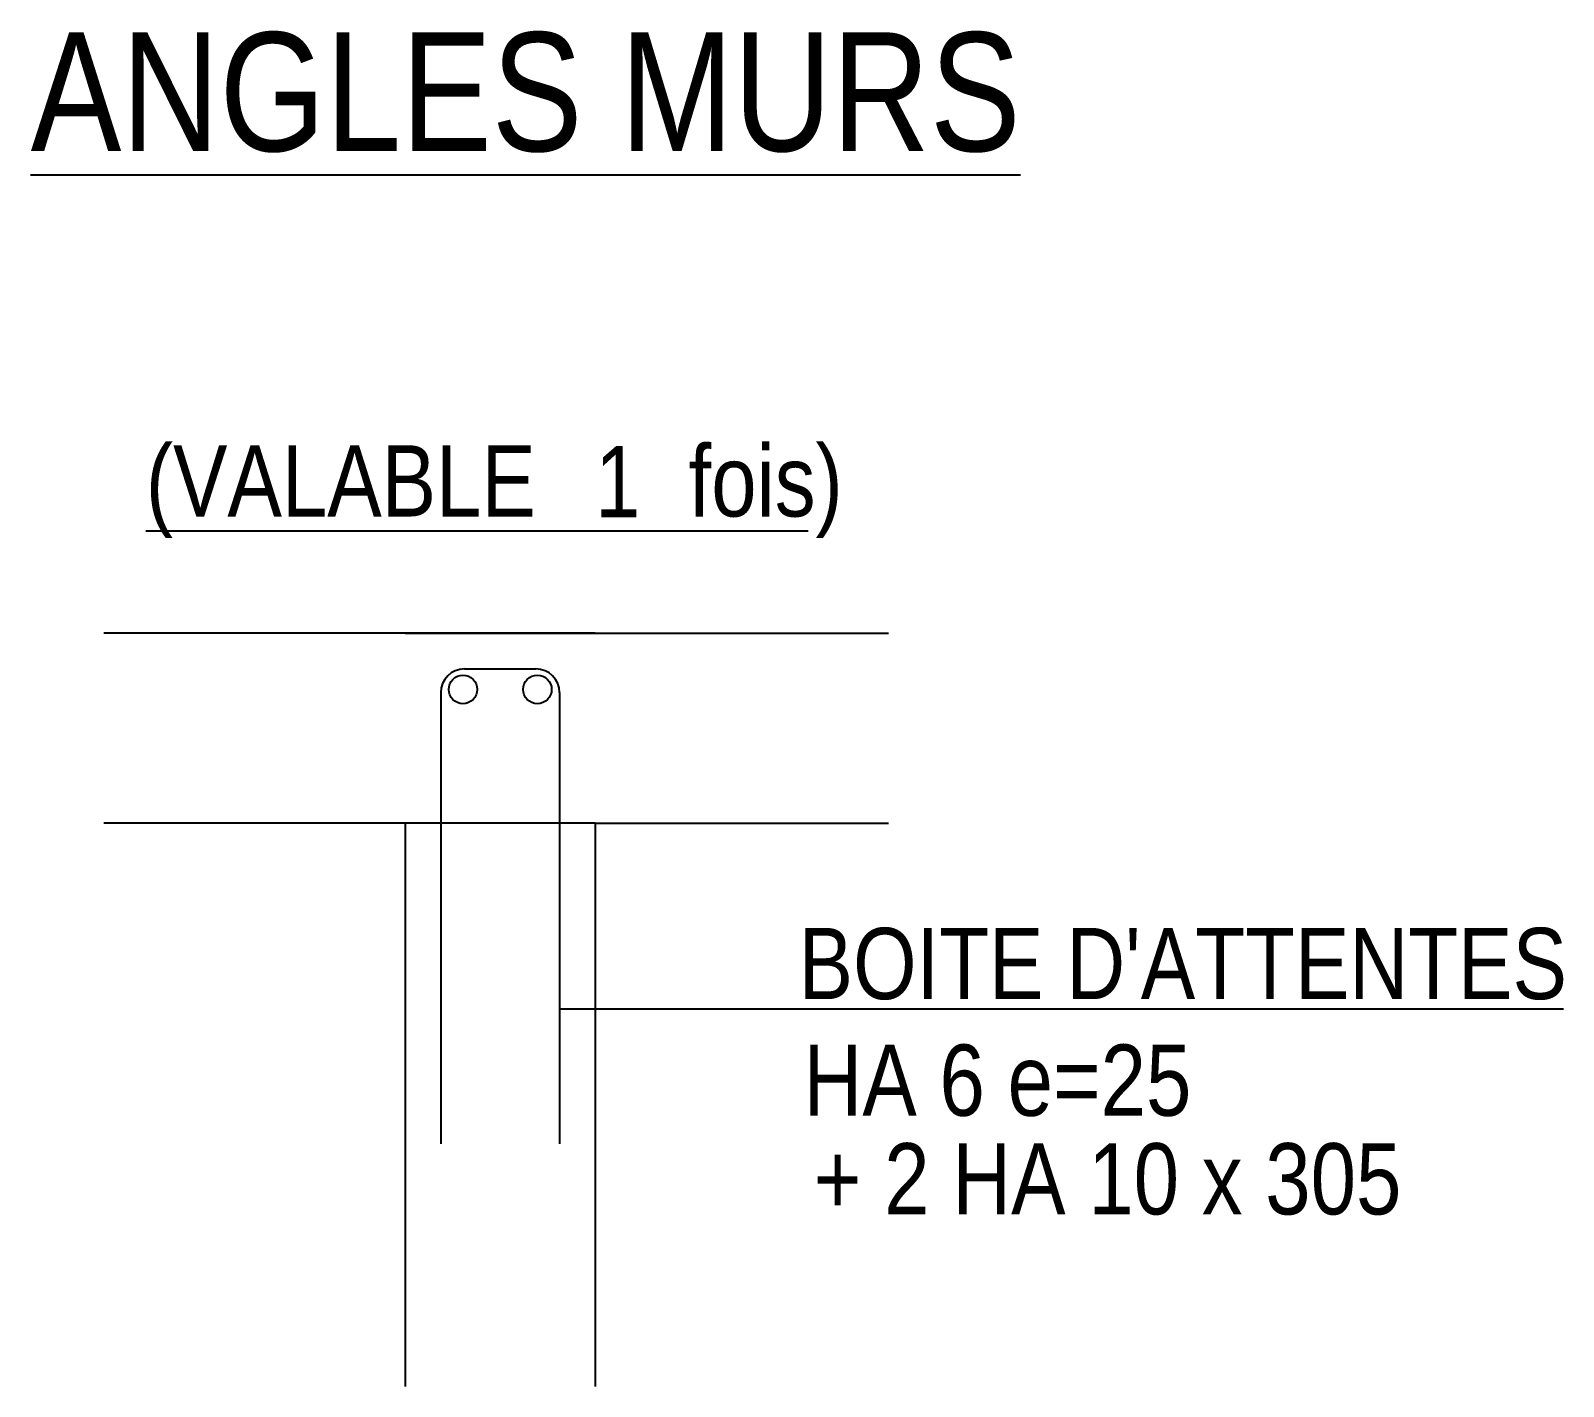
# Model space of a CAD drawing. Header units: metres. Extents: x -9927 to 45032, y -190416 to 12166.
# Drawn here: x 8999.6 to 9322.3, y -185907.9 to -185622.4 of the extents above; entities that cross this region are included whole.
import ezdxf
from ezdxf.enums import TextEntityAlignment as Align

# ---------------------------------------------------------------- set-up
doc = ezdxf.new("R2010")
doc.units = ezdxf.units.M
doc.layers.add('01_linteaux', color=3, linetype='Continuous')
doc.layers.add('01_texte', color=230, linetype='Continuous')
doc.styles.add('STYLE2', font='ARIALN.TTF')

msp = doc.modelspace()

# ---------------------------------------------------------------- linework, layer by layer
at = {"layer": '01_linteaux', "linetype": 'Continuous'}
for p, q in [((9118.47, -185749.31), (9015.05, -185749.31)), ((9078.47, -185749.31), (9180.2, -185749.31)), ((9090.97, -185756.81), (9105.97, -185756.81)), ((9085.97, -185761.81), (9085.97, -185856.81)), ((9110.97, -185761.81), (9110.97, -185856.81)), ((9118.47, -185789.31), (9015.05, -185789.31)), ((9078.47, -185789.31), (9078.47, -185907.87)), ((9118.47, -185789.31), (9118.47, -185907.87)), ((9118.47, -185789.31), (9180.2, -185789.31))]:
    msp.add_line(p, q, dxfattribs=at)
for centre in [(9090.64, -185761.13), (9106.31, -185761.13)]:
    msp.add_circle(centre, 3, dxfattribs=at)
for centre, start, end in [((9090.97, -185761.81), 90, 180), ((9105.97, -185761.81), 0, 90)]:
    msp.add_arc(centre, 5, start, end, dxfattribs=at)
at = {"layer": '01_texte'}
msp.add_line((9110.97, -185828.37), (9322.3, -185828.37), dxfattribs=at)

# ---------------------------------------------------------------- texts
at = {"layer": '01_texte', "style": 'STYLE2'}
for s, height, p in [('%%UANGLES MURS', 25, (8999.63, -185647.79)), ('%%U(VALABLE            ', 15, (9023.88, -185724.72)), ('1', 15, (9118.44, -185724.87)), ('fois)', 15, (9138.13, -185724.72))]:
    msp.add_text(s, height=height, dxfattribs=at).set_placement(p)
for s, p in [("BOITE D'ATTENTES", (9323.06, -185826.34)), ('HA 6 e=25', (9244, -185850.9)), ('+ 2 HA 10 x 305', (9288.21, -185871.67))]:
    msp.add_text(s, height=15, dxfattribs=at).set_placement(p, align=Align.RIGHT)

doc.saveas('drawing.dxf')
